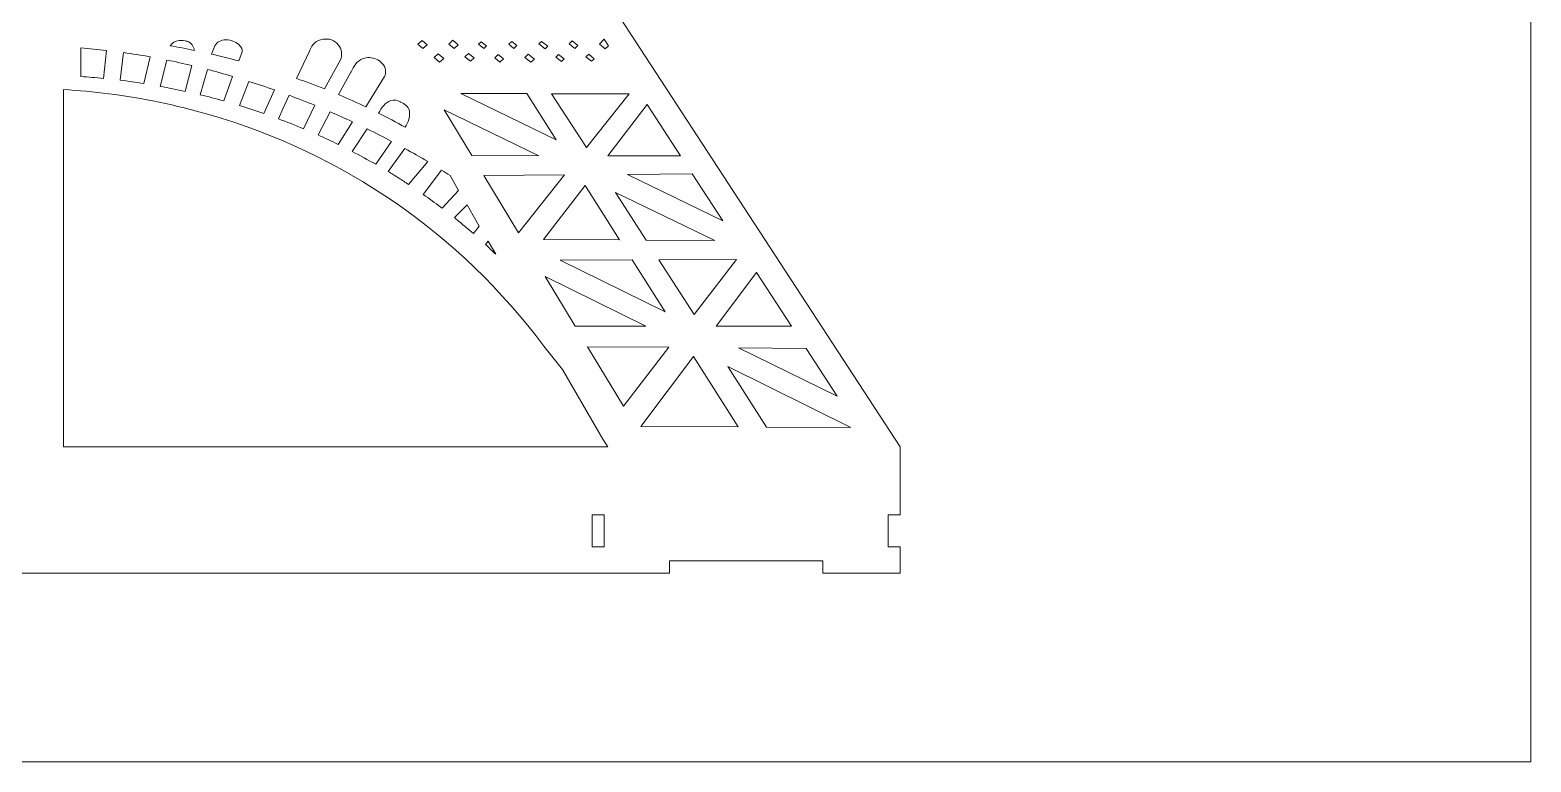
# Model space of a CAD drawing. Header units: millimetres. Extents: x -970 to 970, y -600 to 600.
# Drawn here: x 578.4 to 969.7, y -599.7 to -408.8 of the extents above; entities that cross this region are included whole.
import ezdxf

# ---------------------------------------------------------------- set-up
doc = ezdxf.new("R2010")
doc.units = ezdxf.units.MM
doc.header["$MEASUREMENT"] = 0
doc.layers.add('Camada 1', color=7, linetype='Continuous')

msp = doc.modelspace()

# ---------------------------------------------------------------- linework, layer by layer
at = {"layer": 'Camada 1', "color": 142, "lineweight": 20}
msp.add_lwpolyline([(-51.9447, -599.6855), (969.7313, -599.6855), (969.7313, 490.8211), (-51.9447, 490.8211), (-51.9447, -599.6855)], close=True, dxfattribs=at)
at = {"layer": 'Camada 1', "color": 230, "lineweight": 20}
for points, knots in [([(516.1891, -212.3307), (516.1891, -212.3307), (505.761, -241.686), (505.761, -241.686), (505.761, -241.686), (505.761, -241.686), (445.8391, -380.3067), (445.8391, -380.3067), (445.8391, -380.3067), (445.8391, -380.3067), (442.335, -380.3067), (442.335, -380.3067), (442.335, -380.3067), (442.335, -380.3067), (352.7651, -517.5432), (352.7651, -517.5432), (352.7651, -517.5432), (352.7651, -517.5432), (352.7651, -535.2789), (352.7651, -535.2789), (352.7651, -535.2789), (352.7651, -535.2789), (355.9432, -535.2789), (355.9432, -535.2789), (355.9432, -535.2789), (355.9432, -535.2789), (355.9432, -543.5607), (355.9432, -543.5607), (355.9432, -543.5607), (355.9432, -543.5607), (352.7651, -543.5607), (352.7651, -543.5607), (352.7651, -543.5607), (352.7651, -543.5607), (352.7651, -550.4198), (352.7651, -550.4198), (352.7651, -550.4198), (352.7651, -550.4198), (372.9432, -550.4198), (372.9432, -550.4198), (372.9432, -550.4198), (372.9432, -550.4198), (372.9432, -547.2448), (372.9432, -547.2448), (372.9432, -547.2448), (372.9432, -547.2448), (412.9432, -547.2448), (412.9432, -547.2448), (412.9432, -547.2448), (412.9432, -547.2448), (412.9432, -550.4198), (412.9432, -550.4198), (412.9432, -550.4198), (412.9432, -550.4198), (745.0832, -550.4198), (745.0832, -550.4198), (745.0832, -550.4198), (745.0832, -550.4198), (745.0832, -547.2448), (745.0832, -547.2448), (745.0832, -547.2448), (745.0832, -547.2448), (785.0832, -547.2448), (785.0832, -547.2448), (785.0832, -547.2448), (785.0832, -547.2448), (785.0832, -550.4198), (785.0832, -550.4198), (785.0832, -550.4198), (785.0832, -550.4198), (805.2582, -550.4198), (805.2582, -550.4198), (805.2582, -550.4198), (805.2582, -550.4198), (805.2582, -543.5607), (805.2582, -543.5607), (805.2582, -543.5607), (805.2582, -543.5607), (802.0832, -543.5607), (802.0832, -543.5607), (802.0832, -543.5607), (802.0832, -543.5607), (802.0832, -535.2789), (802.0832, -535.2789), (802.0832, -535.2789), (802.0832, -535.2789), (805.2582, -535.2789), (805.2582, -535.2789), (805.2582, -535.2789), (805.2582, -535.2789), (805.2582, -517.5432), (805.2582, -517.5432), (805.2582, -517.5432), (805.2582, -517.5432), (715.6883, -380.3067), (715.6883, -380.3067), (715.6883, -380.3067), (715.6883, -380.3067), (712.1842, -380.3067), (712.1842, -380.3067), (712.1842, -380.3067), (712.1842, -380.3067), (652.2623, -241.686), (652.2623, -241.686), (652.2623, -241.686), (652.2623, -241.686), (642.0795, -212.3307), (642.0795, -212.3307), (642.0795, -212.3307), (642.0795, -177.452), (613.5, -149.1773), (579.1343, -149.1773), (579.1343, -149.1773), (544.7686, -149.1773), (517.6499, -175.8131), (516.0537, -209.2706), (516.0537, -209.2706), (516.0053, -210.2846), (516.1891, -211.3048), (516.1891, -212.3307)], [0, 0, 0, 0, 0.03225806, 0.03225806, 0.03225806, 0.03225806, 0.06451613, 0.06451613, 0.06451613, 0.06451613, 0.09677419, 0.09677419, 0.09677419, 0.09677419, 0.12903226, 0.12903226, 0.12903226, 0.12903226, 0.16129032, 0.16129032, 0.16129032, 0.16129032, 0.19354839, 0.19354839, 0.19354839, 0.19354839, 0.22580645, 0.22580645, 0.22580645, 0.22580645, 0.25806452, 0.25806452, 0.25806452, 0.25806452, 0.29032258, 0.29032258, 0.29032258, 0.29032258, 0.32258065, 0.32258065, 0.32258065, 0.32258065, 0.35483871, 0.35483871, 0.35483871, 0.35483871, 0.38709677, 0.38709677, 0.38709677, 0.38709677, 0.41935484, 0.41935484, 0.41935484, 0.41935484, 0.4516129, 0.4516129, 0.4516129, 0.4516129, 0.48387097, 0.48387097, 0.48387097, 0.48387097, 0.51612903, 0.51612903, 0.51612903, 0.51612903, 0.5483871, 0.5483871, 0.5483871, 0.5483871, 0.58064516, 0.58064516, 0.58064516, 0.58064516, 0.61290323, 0.61290323, 0.61290323, 0.61290323, 0.64516129, 0.64516129, 0.64516129, 0.64516129, 0.67741935, 0.67741935, 0.67741935, 0.67741935, 0.70967742, 0.70967742, 0.70967742, 0.70967742, 0.74193548, 0.74193548, 0.74193548, 0.74193548, 0.77419355, 0.77419355, 0.77419355, 0.77419355, 0.80645161, 0.80645161, 0.80645161, 0.80645161, 0.83870968, 0.83870968, 0.83870968, 0.83870968, 0.87096774, 0.87096774, 0.87096774, 0.87096774, 0.90322581, 0.90322581, 0.90322581, 0.90322581, 0.93548387, 0.93548387, 0.93548387, 0.93548387, 1, 1, 1, 1]), ([(591.6323, -413.5128), (593.849, -413.684), (596.0627, -413.8973), (598.2713, -414.1537), (598.2713, -414.1537), (598.2713, -414.1537), (597.4857, -421.4551), (597.4857, -421.4551), (597.4857, -421.4551), (595.5371, -421.2599), (593.5857, -421.096), (591.6323, -420.9568), (591.6323, -420.9568), (591.6323, -420.9568), (591.6323, -413.5128), (591.6323, -413.5128)], [0, 0, 0, 0, 0.2, 0.2, 0.2, 0.2, 0.4, 0.4, 0.4, 0.4, 0.6, 0.6, 0.6, 0.6, 1, 1, 1, 1]), ([(602.7207, -414.7146), (605.0419, -415.0424), (607.3569, -415.4147), (609.6645, -415.8286), (609.6645, -415.8286), (609.6645, -415.8286), (608.0316, -422.7834), (608.0316, -422.7834), (608.0316, -422.7834), (605.9908, -422.4658), (603.9449, -422.1821), (601.8952, -421.9301), (601.8952, -421.9301), (601.8952, -421.9301), (602.7207, -414.7146), (602.7207, -414.7146)], [0, 0, 0, 0, 0.2, 0.2, 0.2, 0.2, 0.4, 0.4, 0.4, 0.4, 0.6, 0.6, 0.6, 0.6, 1, 1, 1, 1]), ([(614.8956, -412.9451), (615.4435, -412.1833), (616.2005, -411.6831), (617.2349, -411.5637), (617.2349, -411.5637), (617.8649, -411.491), (618.6517, -411.5718), (619.2548, -411.789), (619.2548, -411.789), (619.2548, -411.789), (619.3178, -411.8091), (619.3178, -411.8091), (619.3178, -411.8091), (620.5033, -412.1363), (621.0603, -413.0762), (621.2041, -414.1578), (621.2041, -414.1578), (619.1072, -413.7228), (617.0039, -413.3199), (614.8956, -412.9451)], [0, 0, 0, 0, 0.16666667, 0.16666667, 0.16666667, 0.16666667, 0.33333333, 0.33333333, 0.33333333, 0.33333333, 0.5, 0.5, 0.5, 0.5, 0.66666667, 0.66666667, 0.66666667, 0.66666667, 1, 1, 1, 1]), ([(626.3833, -413.4315), (626.8408, -412.2298), (627.6842, -411.569), (628.9427, -411.421), (628.9427, -411.421), (629.5439, -411.3505), (630.3236, -411.4066), (630.9163, -411.5822), (630.9163, -411.5822), (631.861, -411.9628), (633.1332, -412.6344), (633.5723, -413.6219), (633.5723, -413.6219), (633.6852, -413.8758), (633.7715, -414.2771), (633.6849, -414.5567), (633.6849, -414.5567), (633.6849, -414.5567), (632.8241, -416.9043), (632.8241, -416.9043), (632.8241, -416.9043), (630.4528, -416.2758), (628.0729, -415.6823), (625.682, -415.1334), (625.682, -415.1334), (625.682, -415.1334), (626.3833, -413.4315), (626.3833, -413.4315)], [0, 0, 0, 0, 0.125, 0.125, 0.125, 0.125, 0.25, 0.25, 0.25, 0.25, 0.375, 0.375, 0.375, 0.375, 0.5, 0.5, 0.5, 0.5, 0.625, 0.625, 0.625, 0.625, 0.75, 0.75, 0.75, 0.75, 1, 1, 1, 1]), ([(651.3347, -414.133), (651.9516, -412.5697), (653.0158, -411.5142), (654.6887, -411.2485), (654.6887, -411.2485), (655.4295, -411.1306), (656.2809, -411.178), (657.0147, -411.3746), (657.0147, -411.3746), (658.3526, -412.0651), (659.3815, -413.1044), (659.5678, -414.6667), (659.5678, -414.6667), (659.6393, -415.267), (659.5738, -416.0646), (659.3591, -416.6488), (659.3591, -416.6488), (659.3591, -416.6488), (655.1441, -424.1825), (655.1441, -424.1825), (655.1441, -424.1825), (652.7259, -423.229), (650.2838, -422.333), (647.8296, -421.4779), (647.8296, -421.4779), (647.8296, -421.4779), (651.3101, -414.1895), (651.3101, -414.1895), (651.3101, -414.1895), (651.3101, -414.1895), (651.3347, -414.133), (651.3347, -414.133)], [0, 0, 0, 0, 0.11111111, 0.11111111, 0.11111111, 0.11111111, 0.22222222, 0.22222222, 0.22222222, 0.22222222, 0.33333333, 0.33333333, 0.33333333, 0.33333333, 0.44444444, 0.44444444, 0.44444444, 0.44444444, 0.55555556, 0.55555556, 0.55555556, 0.55555556, 0.66666667, 0.66666667, 0.66666667, 0.66666667, 0.77777778, 0.77777778, 0.77777778, 0.77777778, 1, 1, 1, 1]), ([(679.5197, -412.5645), (679.5197, -412.5645), (680.5733, -411.5852), (680.5733, -411.5852), (680.5733, -411.5852), (680.5733, -411.5852), (681.8918, -412.6689), (681.8918, -412.6689), (681.8918, -412.6689), (681.8918, -412.6689), (680.8, -413.6263), (680.8, -413.6263), (680.8, -413.6263), (680.8, -413.6263), (679.5197, -412.5645), (679.5197, -412.5645)], [0, 0, 0, 0, 0.2, 0.2, 0.2, 0.2, 0.4, 0.4, 0.4, 0.4, 0.6, 0.6, 0.6, 0.6, 1, 1, 1, 1]), ([(688.6509, -411.5091), (688.6509, -411.5091), (690.0417, -412.6754), (690.0417, -412.6754), (690.0417, -412.6754), (690.0417, -412.6754), (688.994, -413.6592), (688.994, -413.6592), (688.994, -413.6592), (688.994, -413.6592), (687.5431, -412.5223), (687.5431, -412.5223), (687.5431, -412.5223), (687.5431, -412.5223), (688.6509, -411.5091), (688.6509, -411.5091)], [0, 0, 0, 0, 0.2, 0.2, 0.2, 0.2, 0.4, 0.4, 0.4, 0.4, 0.6, 0.6, 0.6, 0.6, 1, 1, 1, 1]), ([(695.995, -411.8825), (695.995, -411.8825), (697.4191, -412.9755), (697.4191, -412.9755), (697.4191, -412.9755), (697.4191, -412.9755), (696.6663, -413.6986), (696.6663, -413.6986), (696.6663, -413.6986), (696.6663, -413.6986), (695.2826, -412.5484), (695.2826, -412.5484), (695.2826, -412.5484), (695.2826, -412.5484), (695.995, -411.8825), (695.995, -411.8825)], [0, 0, 0, 0, 0.2, 0.2, 0.2, 0.2, 0.4, 0.4, 0.4, 0.4, 0.6, 0.6, 0.6, 0.6, 1, 1, 1, 1]), ([(703.9933, -411.8427), (703.9933, -411.8427), (705.3342, -412.8858), (705.3342, -412.8858), (705.3342, -412.8858), (705.3342, -412.8858), (704.5562, -413.6402), (704.5562, -413.6402), (704.5562, -413.6402), (704.5562, -413.6402), (703.2392, -412.5617), (703.2392, -412.5617), (703.2392, -412.5617), (703.2392, -412.5617), (703.9933, -411.8427), (703.9933, -411.8427)], [0, 0, 0, 0, 0.2, 0.2, 0.2, 0.2, 0.4, 0.4, 0.4, 0.4, 0.6, 0.6, 0.6, 0.6, 1, 1, 1, 1]), ([(711.7607, -411.8139), (711.7607, -411.8139), (713.3452, -413.0296), (713.3452, -413.0296), (713.3452, -413.0296), (713.3452, -413.0296), (712.6487, -413.7058), (712.6487, -413.7058), (712.6487, -413.7058), (712.6487, -413.7058), (711.0574, -412.4831), (711.0574, -412.4831), (711.0574, -412.4831), (711.0574, -412.4831), (711.7607, -411.8139), (711.7607, -411.8139)], [0, 0, 0, 0, 0.2, 0.2, 0.2, 0.2, 0.4, 0.4, 0.4, 0.4, 0.6, 0.6, 0.6, 0.6, 1, 1, 1, 1]), ([(719.6979, -411.6522), (719.6979, -411.6522), (721.208, -412.8753), (721.208, -412.8753), (721.208, -412.8753), (721.208, -412.8753), (720.4399, -413.628), (720.4399, -413.628), (720.4399, -413.628), (720.4399, -413.628), (718.9108, -412.4468), (718.9108, -412.4468), (718.9108, -412.4468), (718.9108, -412.4468), (719.6979, -411.6522), (719.6979, -411.6522)], [0, 0, 0, 0, 0.2, 0.2, 0.2, 0.2, 0.4, 0.4, 0.4, 0.4, 0.6, 0.6, 0.6, 0.6, 1, 1, 1, 1]), ([(726.8095, -412.4905), (726.8095, -412.4905), (728.1089, -411.2297), (728.1089, -411.2297), (728.1089, -411.2297), (728.1089, -411.2297), (729.2209, -412.9335), (729.2209, -412.9335), (729.2209, -412.9335), (729.2209, -412.9335), (728.3526, -413.7238), (728.3526, -413.7238), (728.3526, -413.7238), (728.3526, -413.7238), (726.8095, -412.4905), (726.8095, -412.4905)], [0, 0, 0, 0, 0.2, 0.2, 0.2, 0.2, 0.4, 0.4, 0.4, 0.4, 0.6, 0.6, 0.6, 0.6, 1, 1, 1, 1]), ([(614.0469, -416.6665), (616.2243, -417.1092), (618.3956, -417.5842), (620.5573, -418.0991), (620.5573, -418.0991), (620.5573, -418.0991), (618.8275, -424.8465), (618.8275, -424.8465), (618.8275, -424.8465), (616.6518, -424.3692), (614.4682, -423.9287), (612.2769, -423.5301), (612.2769, -423.5301), (612.2769, -423.5301), (614.0469, -416.6665), (614.0469, -416.6665)], [0, 0, 0, 0, 0.2, 0.2, 0.2, 0.2, 0.4, 0.4, 0.4, 0.4, 0.6, 0.6, 0.6, 0.6, 1, 1, 1, 1]), ([(662.0457, -419.851), (662.0457, -419.851), (662.0863, -419.7674), (662.0863, -419.7674), (662.0863, -419.7674), (662.702, -418.3099), (663.6631, -416.8389), (665.1982, -416.2659), (665.1982, -416.2659), (666.2063, -415.8896), (667.6108, -415.9485), (668.591, -416.4149), (668.591, -416.4149), (669.7857, -416.9977), (670.8701, -417.9001), (671.0395, -419.3086), (671.0395, -419.3086), (671.1006, -419.8154), (671.0262, -420.5213), (670.8136, -421.0032), (670.8136, -421.0032), (670.8136, -421.0032), (665.9427, -428.8761), (665.9427, -428.8761), (665.9427, -428.8761), (663.71, -427.8121), (661.4546, -426.7986), (659.1775, -425.8352), (659.1775, -425.8352), (659.1775, -425.8352), (658.8188, -425.6855), (658.8188, -425.6855), (658.8188, -425.6855), (658.8188, -425.6855), (662.0457, -419.851), (662.0457, -419.851)], [0, 0, 0, 0, 0.1, 0.1, 0.1, 0.1, 0.2, 0.2, 0.2, 0.2, 0.3, 0.3, 0.3, 0.3, 0.4, 0.4, 0.4, 0.4, 0.5, 0.5, 0.5, 0.5, 0.6, 0.6, 0.6, 0.6, 0.7, 0.7, 0.7, 0.7, 0.8, 0.8, 0.8, 0.8, 1, 1, 1, 1]), ([(683.6991, -416.0303), (683.6991, -416.0303), (684.7807, -415.0437), (684.7807, -415.0437), (684.7807, -415.0437), (684.7807, -415.0437), (686.2457, -416.2444), (686.2457, -416.2444), (686.2457, -416.2444), (686.2457, -416.2444), (685.1715, -417.2548), (685.1715, -417.2548), (685.1715, -417.2548), (685.1715, -417.2548), (683.6991, -416.0303), (683.6991, -416.0303)], [0, 0, 0, 0, 0.2, 0.2, 0.2, 0.2, 0.4, 0.4, 0.4, 0.4, 0.6, 0.6, 0.6, 0.6, 1, 1, 1, 1]), ([(692.7304, -414.9338), (692.7304, -414.9338), (694.1433, -416.1197), (694.1433, -416.1197), (694.1433, -416.1197), (694.1433, -416.1197), (693.2353, -416.9899), (693.2353, -416.9899), (693.2353, -416.9899), (693.2353, -416.9899), (691.7656, -415.8367), (691.7656, -415.8367), (691.7656, -415.8367), (691.7656, -415.8367), (692.7304, -414.9338), (692.7304, -414.9338)], [0, 0, 0, 0, 0.2, 0.2, 0.2, 0.2, 0.4, 0.4, 0.4, 0.4, 0.6, 0.6, 0.6, 0.6, 1, 1, 1, 1]), ([(700.4024, -415.2677), (700.4024, -415.2677), (701.7838, -416.3255), (701.7838, -416.3255), (701.7838, -416.3255), (701.7838, -416.3255), (700.881, -417.2016), (700.881, -417.2016), (700.881, -417.2016), (700.881, -417.2016), (699.5421, -416.0882), (699.5421, -416.0882), (699.5421, -416.0882), (699.5421, -416.0882), (700.4024, -415.2677), (700.4024, -415.2677)], [0, 0, 0, 0, 0.2, 0.2, 0.2, 0.2, 0.4, 0.4, 0.4, 0.4, 0.6, 0.6, 0.6, 0.6, 1, 1, 1, 1]), ([(708.2527, -415.1546), (708.2527, -415.1546), (709.8631, -416.4098), (709.8631, -416.4098), (709.8631, -416.4098), (709.8631, -416.4098), (708.9841, -417.2636), (708.9841, -417.2636), (708.9841, -417.2636), (708.9841, -417.2636), (707.4015, -415.9676), (707.4015, -415.9676), (707.4015, -415.9676), (707.4015, -415.9676), (708.2527, -415.1546), (708.2527, -415.1546)], [0, 0, 0, 0, 0.2, 0.2, 0.2, 0.2, 0.4, 0.4, 0.4, 0.4, 0.6, 0.6, 0.6, 0.6, 1, 1, 1, 1]), ([(715.4966, -415.8934), (715.4966, -415.8934), (716.1806, -415.2029), (716.1806, -415.2029), (716.1806, -415.2029), (716.1806, -415.2029), (717.671, -416.3439), (717.671, -416.3439), (717.671, -416.3439), (717.671, -416.3439), (716.9728, -417.029), (716.9728, -417.029), (716.9728, -417.029), (716.9728, -417.029), (715.4966, -415.8934), (715.4966, -415.8934)], [0, 0, 0, 0, 0.2, 0.2, 0.2, 0.2, 0.4, 0.4, 0.4, 0.4, 0.6, 0.6, 0.6, 0.6, 1, 1, 1, 1]), ([(724.0401, -415.1736), (724.0401, -415.1736), (725.4852, -416.3459), (725.4852, -416.3459), (725.4852, -416.3459), (725.4852, -416.3459), (724.7811, -416.9891), (724.7811, -416.9891), (724.7811, -416.9891), (724.7811, -416.9891), (723.3292, -415.8635), (723.3292, -415.8635), (723.3292, -415.8635), (723.3292, -415.8635), (724.0401, -415.1736), (724.0401, -415.1736)], [0, 0, 0, 0, 0.2, 0.2, 0.2, 0.2, 0.4, 0.4, 0.4, 0.4, 0.6, 0.6, 0.6, 0.6, 1, 1, 1, 1]), ([(624.673, -419.1288), (626.845, -419.6912), (629.0087, -420.2869), (631.1619, -420.9186), (631.1619, -420.9186), (631.1619, -420.9186), (628.8917, -427.324), (628.8917, -427.324), (628.8917, -427.324), (626.8413, -426.7508), (624.7787, -426.2223), (622.7092, -425.7246), (622.7092, -425.7246), (622.7092, -425.7246), (624.673, -419.1288), (624.673, -419.1288)], [0, 0, 0, 0, 0.2, 0.2, 0.2, 0.2, 0.4, 0.4, 0.4, 0.4, 0.6, 0.6, 0.6, 0.6, 1, 1, 1, 1]), ([(635.41, -422.2258), (637.6528, -422.9391), (639.8851, -423.6869), (642.1056, -424.4687), (642.1056, -424.4687), (642.1056, -424.4687), (639.3703, -430.6177), (639.3703, -430.6177), (639.3703, -430.6177), (637.2677, -429.8895), (635.149, -429.2073), (633.0215, -428.5559), (633.0215, -428.5559), (633.0215, -428.5559), (635.41, -422.2258), (635.41, -422.2258)], [0, 0, 0, 0, 0.2, 0.2, 0.2, 0.2, 0.4, 0.4, 0.4, 0.4, 0.6, 0.6, 0.6, 0.6, 1, 1, 1, 1]), ([(624.9591, -430.8625), (660.0254, -440.9931), (690.3041, -461.8581), (712.3542, -491.2572), (712.3542, -491.2572), (712.3542, -491.2572), (717.2093, -497.3451), (717.2093, -497.3451), (717.2093, -497.3451), (717.2093, -497.3451), (727.7382, -515.4814), (727.7382, -515.4814), (727.7382, -515.4814), (727.7382, -515.4814), (729.0277, -517.5432), (729.0277, -517.5432), (729.0277, -517.5432), (729.0277, -517.5432), (587.0842, -517.5431), (587.0842, -517.5431), (587.0842, -517.5431), (587.0842, -517.5431), (587.0842, -424.3909), (587.0842, -424.3909), (587.0842, -424.3909), (591.0482, -424.5862), (595.0185, -424.9623), (598.9329, -425.4627), (598.9329, -425.4627), (607.7192, -426.5862), (616.445, -428.4028), (624.9591, -430.8625)], [0, 0, 0, 0, 0.11111111, 0.11111111, 0.11111111, 0.11111111, 0.22222222, 0.22222222, 0.22222222, 0.22222222, 0.33333333, 0.33333333, 0.33333333, 0.33333333, 0.44444444, 0.44444444, 0.44444444, 0.44444444, 0.55555556, 0.55555556, 0.55555556, 0.55555556, 0.66666667, 0.66666667, 0.66666667, 0.66666667, 0.77777778, 0.77777778, 0.77777778, 0.77777778, 1, 1, 1, 1]), ([(644.2682, -429.4264), (644.2682, -429.4264), (645.9408, -425.8538), (645.9408, -425.8538), (645.9408, -425.8538), (648.1726, -426.6883), (650.3906, -427.5596), (652.5941, -428.4668), (652.5941, -428.4668), (652.5941, -428.4668), (649.6832, -434.5709), (649.6832, -434.5709), (649.6832, -434.5709), (647.5204, -433.6651), (645.3347, -432.8132), (643.138, -431.9952), (643.138, -431.9952), (643.138, -431.9952), (644.2682, -429.4264), (644.2682, -429.4264)], [0, 0, 0, 0, 0.16666667, 0.16666667, 0.16666667, 0.16666667, 0.33333333, 0.33333333, 0.33333333, 0.33333333, 0.5, 0.5, 0.5, 0.5, 0.66666667, 0.66666667, 0.66666667, 0.66666667, 1, 1, 1, 1]), ([(690.6783, -425.3968), (690.6783, -425.3968), (707.8979, -425.4326), (707.8979, -425.4326), (707.8979, -425.4326), (707.8979, -425.4326), (715.5235, -437.4575), (715.5235, -437.4575), (715.5235, -437.4575), (715.5235, -437.4575), (690.6783, -425.3968), (690.6783, -425.3968)], [0, 0, 0, 0, 0.25, 0.25, 0.25, 0.25, 0.5, 0.5, 0.5, 0.5, 1, 1, 1, 1]), ([(714.3708, -425.4474), (714.3708, -425.4474), (734.5456, -425.4837), (734.5456, -425.4837), (734.5456, -425.4837), (734.5456, -425.4837), (723.426, -439.4827), (723.426, -439.4827), (723.426, -439.4827), (723.426, -439.4827), (714.3708, -425.4474), (714.3708, -425.4474)], [0, 0, 0, 0, 0.25, 0.25, 0.25, 0.25, 0.5, 0.5, 0.5, 0.5, 1, 1, 1, 1]), ([(656.6674, -430.1771), (658.5969, -431.015), (660.5248, -431.8835), (662.4419, -432.7783), (662.4419, -432.7783), (662.4419, -432.7783), (658.708, -438.6609), (658.708, -438.6609), (658.708, -438.6609), (656.973, -437.8112), (655.2294, -436.9809), (653.468, -436.1883), (653.468, -436.1883), (653.468, -436.1883), (656.6674, -430.1771), (656.6674, -430.1771)], [0, 0, 0, 0, 0.2, 0.2, 0.2, 0.2, 0.4, 0.4, 0.4, 0.4, 0.6, 0.6, 0.6, 0.6, 1, 1, 1, 1]), ([(672.4539, -427.2435), (673.2099, -427.0258), (674.224, -427.1385), (674.8963, -427.5736), (674.8963, -427.5736), (674.9406, -427.6046), (674.9851, -427.6295), (675.0373, -427.6529), (675.0373, -427.6529), (676.0393, -428.1002), (676.9824, -428.7779), (677.2693, -429.9002), (677.2693, -429.9002), (677.6049, -431.2128), (676.9461, -432.9892), (676.1784, -434.198), (676.1784, -434.198), (673.9048, -432.9009), (671.5955, -431.667), (669.2584, -430.4904), (669.2584, -430.4904), (669.9633, -429.126), (671.0133, -427.6584), (672.4539, -427.2435)], [0, 0, 0, 0, 0.14285714, 0.14285714, 0.14285714, 0.14285714, 0.28571429, 0.28571429, 0.28571429, 0.28571429, 0.42857143, 0.42857143, 0.42857143, 0.42857143, 0.57142857, 0.57142857, 0.57142857, 0.57142857, 0.71428571, 0.71428571, 0.71428571, 0.71428571, 1, 1, 1, 1]), ([(686.3928, -429.6857), (686.3928, -429.6857), (711.0728, -441.6054), (711.0728, -441.6054), (711.0728, -441.6054), (711.0728, -441.6054), (693.5835, -441.5655), (693.5835, -441.5655), (693.5835, -441.5655), (693.5835, -441.5655), (686.3928, -429.6857), (686.3928, -429.6857)], [0, 0, 0, 0, 0.25, 0.25, 0.25, 0.25, 0.5, 0.5, 0.5, 0.5, 1, 1, 1, 1]), ([(728.997, -441.6433), (728.997, -441.6433), (739.2435, -428.29), (739.2435, -428.29), (739.2435, -428.29), (739.2435, -428.29), (747.9839, -441.6817), (747.9839, -441.6817), (747.9839, -441.6817), (747.9839, -441.6817), (728.997, -441.6433), (728.997, -441.6433)], [0, 0, 0, 0, 0.25, 0.25, 0.25, 0.25, 0.5, 0.5, 0.5, 0.5, 1, 1, 1, 1]), ([(666.2962, -434.6289), (668.4312, -435.6767), (670.5514, -436.7558), (672.6541, -437.8686), (672.6541, -437.8686), (672.6541, -437.8686), (668.523, -443.8611), (668.523, -443.8611), (668.523, -443.8611), (666.4886, -442.697), (664.4217, -441.5875), (662.3401, -440.5116), (662.3401, -440.5116), (662.3401, -440.5116), (666.2962, -434.6289), (666.2962, -434.6289)], [0, 0, 0, 0, 0.2, 0.2, 0.2, 0.2, 0.4, 0.4, 0.4, 0.4, 0.6, 0.6, 0.6, 0.6, 1, 1, 1, 1]), ([(671.726, -445.7316), (671.726, -445.7316), (676.1024, -439.7322), (676.1024, -439.7322), (676.1024, -439.7322), (678.1026, -440.8383), (680.0869, -441.9758), (682.0479, -443.1516), (682.0479, -443.1516), (682.0479, -443.1516), (677.0908, -449.1248), (677.0908, -449.1248), (677.0908, -449.1248), (676.2315, -448.5562), (675.3696, -447.9915), (674.4988, -447.4412), (674.4988, -447.4412), (673.5809, -446.861), (672.6555, -446.2925), (671.726, -445.7316)], [0, 0, 0, 0, 0.16666667, 0.16666667, 0.16666667, 0.16666667, 0.33333333, 0.33333333, 0.33333333, 0.33333333, 0.5, 0.5, 0.5, 0.5, 0.66666667, 0.66666667, 0.66666667, 0.66666667, 1, 1, 1, 1]), ([(680.9071, -451.7256), (680.9071, -451.7256), (685.6914, -445.3926), (685.6914, -445.3926), (685.6914, -445.3926), (686.426, -445.858), (687.1593, -446.33), (687.8794, -446.8161), (687.8794, -446.8161), (687.8794, -446.8161), (690.1268, -450.6842), (690.1268, -450.6842), (690.1268, -450.6842), (690.1268, -450.6842), (685.8349, -455.3255), (685.8349, -455.3255), (685.8349, -455.3255), (685.8349, -455.3255), (685.4406, -455.035), (685.4406, -455.035), (685.4406, -455.035), (683.9449, -453.9098), (682.4366, -452.8029), (680.9071, -451.7256)], [0, 0, 0, 0, 0.14285714, 0.14285714, 0.14285714, 0.14285714, 0.28571429, 0.28571429, 0.28571429, 0.28571429, 0.42857143, 0.42857143, 0.42857143, 0.42857143, 0.57142857, 0.57142857, 0.57142857, 0.57142857, 0.71428571, 0.71428571, 0.71428571, 0.71428571, 1, 1, 1, 1]), ([(696.7331, -446.7725), (696.7331, -446.7725), (717.7633, -446.6131), (717.7633, -446.6131), (717.7633, -446.6131), (717.7633, -446.6131), (705.7734, -461.7098), (705.7734, -461.7098), (705.7734, -461.7098), (705.7734, -461.7098), (696.7331, -446.7725), (696.7331, -446.7725)], [0, 0, 0, 0, 0.25, 0.25, 0.25, 0.25, 0.5, 0.5, 0.5, 0.5, 1, 1, 1, 1]), ([(712.2423, -463.4775), (712.2423, -463.4775), (723.0747, -449.3631), (723.0747, -449.3631), (723.0747, -449.3631), (723.0747, -449.3631), (732.0935, -463.5825), (732.0935, -463.5825), (732.0935, -463.5825), (732.0935, -463.5825), (712.2423, -463.4775), (712.2423, -463.4775)], [0, 0, 0, 0, 0.25, 0.25, 0.25, 0.25, 0.5, 0.5, 0.5, 0.5, 1, 1, 1, 1]), ([(734.1327, -446.4883), (734.1327, -446.4883), (751.0377, -446.3608), (751.0377, -446.3608), (751.0377, -446.3608), (751.0377, -446.3608), (758.9988, -458.5585), (758.9988, -458.5585), (758.9988, -458.5585), (758.9988, -458.5585), (734.1327, -446.4883), (734.1327, -446.4883)], [0, 0, 0, 0, 0.25, 0.25, 0.25, 0.25, 0.5, 0.5, 0.5, 0.5, 1, 1, 1, 1]), ([(731.0014, -451.2269), (731.0014, -451.2269), (756.8821, -463.7221), (756.8821, -463.7221), (756.8821, -463.7221), (756.8821, -463.7221), (738.9984, -463.6235), (738.9984, -463.6235), (738.9984, -463.6235), (738.9984, -463.6235), (731.0014, -451.2269), (731.0014, -451.2269)], [0, 0, 0, 0, 0.25, 0.25, 0.25, 0.25, 0.5, 0.5, 0.5, 0.5, 1, 1, 1, 1]), ([(689.0047, -457.7508), (689.0047, -457.7508), (692.3152, -454.4574), (692.3152, -454.4574), (692.3152, -454.4574), (692.3152, -454.4574), (695.5094, -459.9565), (695.5094, -459.9565), (695.5094, -459.9565), (695.5094, -459.9565), (693.9747, -461.875), (693.9747, -461.875), (693.9747, -461.875), (693.3443, -461.3494), (692.6976, -460.8445), (692.0703, -460.3147), (692.0703, -460.3147), (691.5755, -459.8966), (691.0783, -459.481), (690.5765, -459.071), (690.5765, -459.071), (690.0464, -458.6381), (689.5305, -458.1885), (689.0047, -457.7508)], [0, 0, 0, 0, 0.14285714, 0.14285714, 0.14285714, 0.14285714, 0.28571429, 0.28571429, 0.28571429, 0.28571429, 0.42857143, 0.42857143, 0.42857143, 0.42857143, 0.57142857, 0.57142857, 0.57142857, 0.57142857, 0.71428571, 0.71428571, 0.71428571, 0.71428571, 1, 1, 1, 1]), ([(697.8078, -463.9198), (697.8078, -463.9198), (699.7803, -467.3208), (699.7803, -467.3208), (699.7803, -467.3208), (699.3412, -466.89), (698.8999, -466.4627), (698.457, -466.0388), (698.457, -466.0388), (698.02, -465.6047), (697.5735, -465.1693), (697.1211, -464.7364), (697.1211, -464.7364), (697.1211, -464.7364), (697.8078, -463.9198), (697.8078, -463.9198)], [0, 0, 0, 0, 0.2, 0.2, 0.2, 0.2, 0.4, 0.4, 0.4, 0.4, 0.6, 0.6, 0.6, 0.6, 1, 1, 1, 1]), ([(716.6087, -468.8731), (716.6087, -468.8731), (735.3979, -468.7972), (735.3979, -468.7972), (735.3979, -468.7972), (735.3979, -468.7972), (743.9555, -482.2902), (743.9555, -482.2902), (743.9555, -482.2902), (743.9555, -482.2902), (716.6087, -468.8731), (716.6087, -468.8731)], [0, 0, 0, 0, 0.25, 0.25, 0.25, 0.25, 0.5, 0.5, 0.5, 0.5, 1, 1, 1, 1]), ([(742.3163, -468.7639), (742.3163, -468.7639), (762.5661, -468.6806), (762.5661, -468.6806), (762.5661, -468.6806), (762.5661, -468.6806), (751.519, -483.0301), (751.519, -483.0301), (751.519, -483.0301), (751.519, -483.0301), (742.3163, -468.7639), (742.3163, -468.7639)], [0, 0, 0, 0, 0.25, 0.25, 0.25, 0.25, 0.5, 0.5, 0.5, 0.5, 1, 1, 1, 1]), ([(712.6623, -473.0864), (712.6623, -473.0864), (738.956, -486.0733), (738.956, -486.0733), (738.956, -486.0733), (738.956, -486.0733), (720.5207, -486.0733), (720.5207, -486.0733), (720.5207, -486.0733), (720.5207, -486.0733), (712.6623, -473.0864), (712.6623, -473.0864)], [0, 0, 0, 0, 0.25, 0.25, 0.25, 0.25, 0.5, 0.5, 0.5, 0.5, 1, 1, 1, 1]), ([(767.8203, -472.0744), (767.8203, -472.0744), (776.9568, -486.0733), (776.9568, -486.0733), (776.9568, -486.0733), (776.9568, -486.0733), (757.2721, -486.0733), (757.2721, -486.0733), (757.2721, -486.0733), (757.2721, -486.0733), (767.8203, -472.0744), (767.8203, -472.0744)], [0, 0, 0, 0, 0.25, 0.25, 0.25, 0.25, 0.5, 0.5, 0.5, 0.5, 1, 1, 1, 1]), ([(723.7641, -491.4354), (723.7641, -491.4354), (744.9734, -491.533), (744.9734, -491.533), (744.9734, -491.533), (744.9734, -491.533), (733.1316, -506.9102), (733.1316, -506.9102), (733.1316, -506.9102), (733.1316, -506.9102), (723.7641, -491.4354), (723.7641, -491.4354)], [0, 0, 0, 0, 0.25, 0.25, 0.25, 0.25, 0.5, 0.5, 0.5, 0.5, 1, 1, 1, 1]), ([(780.7594, -491.8994), (780.7594, -491.8994), (788.8613, -504.3129), (788.8613, -504.3129), (788.8613, -504.3129), (788.8613, -504.3129), (763.1107, -491.6815), (763.1107, -491.6815), (763.1107, -491.6815), (763.1107, -491.6815), (780.7594, -491.8994), (780.7594, -491.8994)], [0, 0, 0, 0, 0.25, 0.25, 0.25, 0.25, 0.5, 0.5, 0.5, 0.5, 1, 1, 1, 1]), ([(751.3454, -493.9393), (751.3454, -493.9393), (762.9984, -512.3161), (762.9984, -512.3161), (762.9984, -512.3161), (762.9984, -512.3161), (737.5925, -512.1833), (737.5925, -512.1833), (737.5925, -512.1833), (737.5925, -512.1833), (751.3454, -493.9393), (751.3454, -493.9393)], [0, 0, 0, 0, 0.25, 0.25, 0.25, 0.25, 0.5, 0.5, 0.5, 0.5, 1, 1, 1, 1]), ([(760.2713, -496.5996), (760.2713, -496.5996), (792.407, -512.467), (792.407, -512.467), (792.407, -512.467), (792.407, -512.467), (770.436, -512.3519), (770.436, -512.3519), (770.436, -512.3519), (770.436, -512.3519), (760.2713, -496.5996), (760.2713, -496.5996)], [0, 0, 0, 0, 0.25, 0.25, 0.25, 0.25, 0.5, 0.5, 0.5, 0.5, 1, 1, 1, 1]), ([(724.9082, -543.5607), (724.9082, -543.5607), (724.9082, -535.2789), (724.9082, -535.2789), (724.9082, -535.2789), (724.9082, -535.2789), (728.0832, -535.2789), (728.0832, -535.2789), (728.0832, -535.2789), (728.0832, -535.2789), (728.0832, -543.5607), (728.0832, -543.5607), (728.0832, -543.5607), (728.0832, -543.5607), (724.9082, -543.5607), (724.9082, -543.5607)], [0, 0, 0, 0, 0.2, 0.2, 0.2, 0.2, 0.4, 0.4, 0.4, 0.4, 0.6, 0.6, 0.6, 0.6, 1, 1, 1, 1])]:
    msp.add_open_spline(points, degree=3, knots=knots, dxfattribs=at)

doc.saveas('drawing.dxf')
